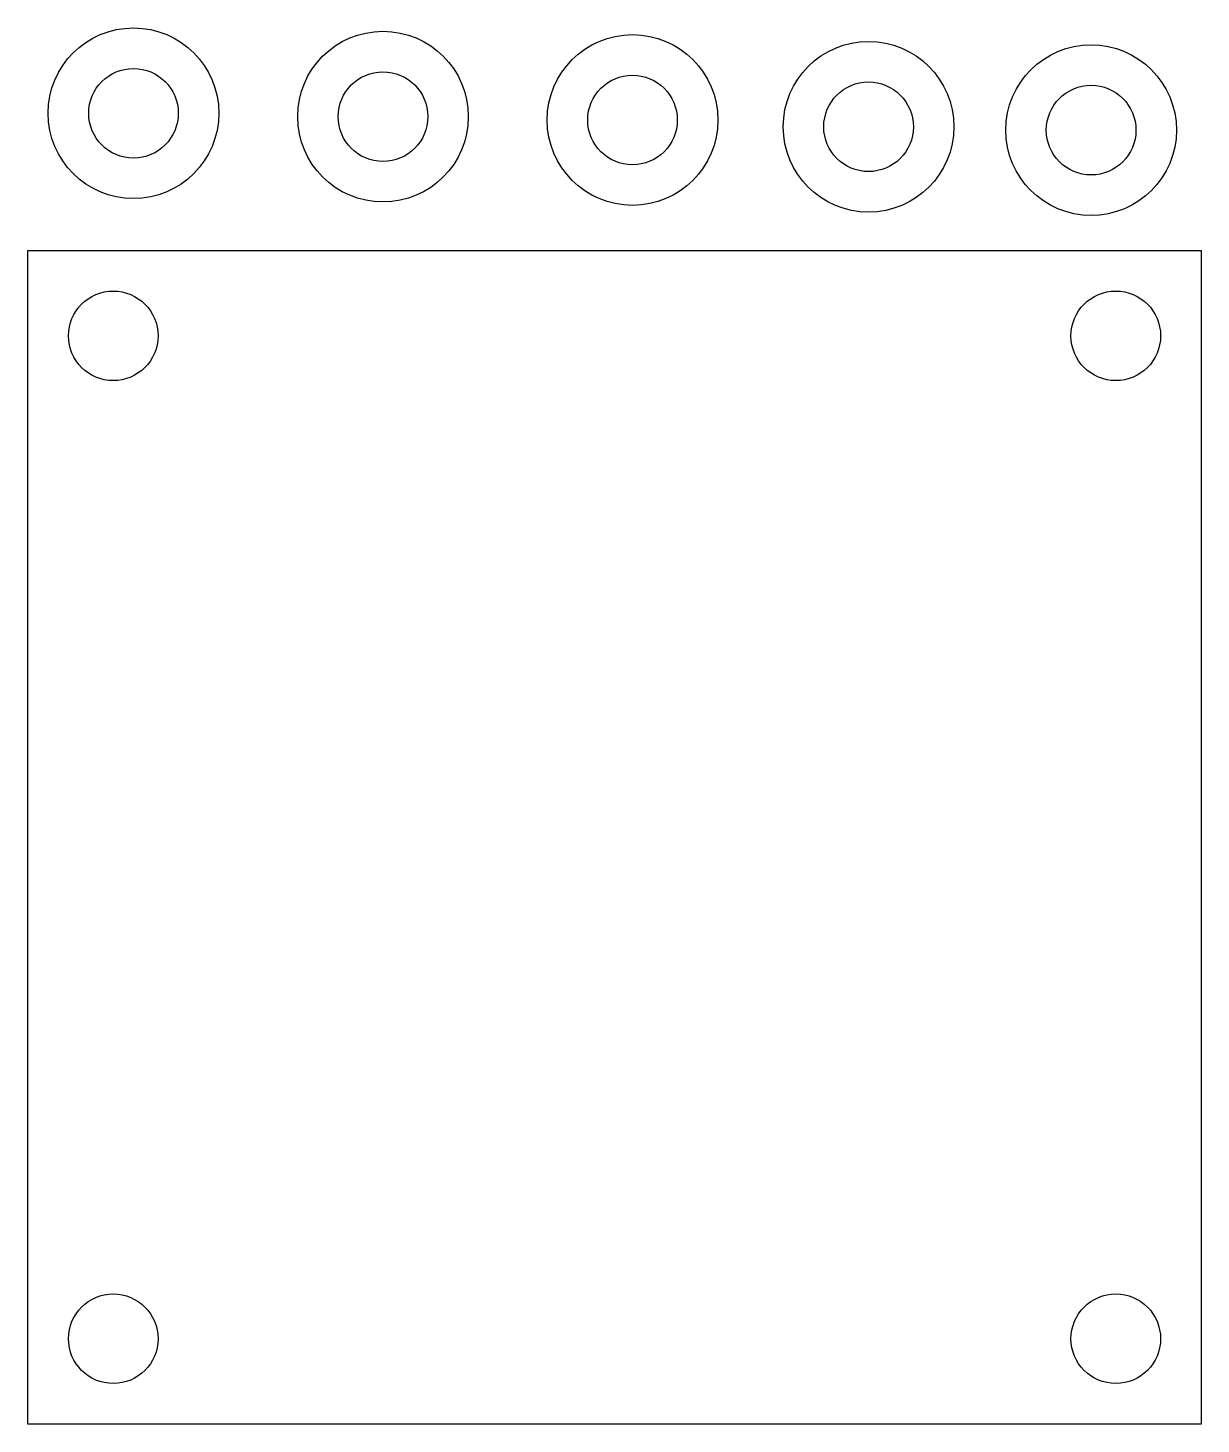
# Model space of a CAD drawing. Header units: millimetres. Extents: x 2873 to 5751, y 2332 to 4724.
# Drawn here: x 2873.25 to 2900.75, y 2332.2 to 2364.92 of the extents above; entities outside this region: 1.
import ezdxf

# ---------------------------------------------------------------- set-up
doc = ezdxf.new("R2010")
doc.units = ezdxf.units.MM

msp = doc.modelspace()

# ---------------------------------------------------------------- linework, layer by layer
msp.add_lwpolyline([(2900.748, 2332.202), (2873.248, 2332.202), (2873.248, 2359.702), (2900.748, 2359.702)], close=True)
for centre, radius in [((5749.836, 4723.172), 1.05), ((2875.722, 2362.917), 2), ((2881.571, 2362.838), 2), ((2887.42, 2362.759), 2), ((2892.953, 2362.601), 2), ((2898.17, 2362.522), 2), ((2875.722, 2362.917), 1.05), ((2881.571, 2362.838), 1.05), ((2887.42, 2362.759), 1.05), ((2892.953, 2362.601), 1.05), ((2898.17, 2362.522), 1.05), ((2875.248, 2357.702), 1.05), ((2898.748, 2357.702), 1.05), ((2875.248, 2334.202), 1.05), ((2898.748, 2334.202), 1.05)]:
    msp.add_circle(centre, radius)

doc.saveas('drawing.dxf')
